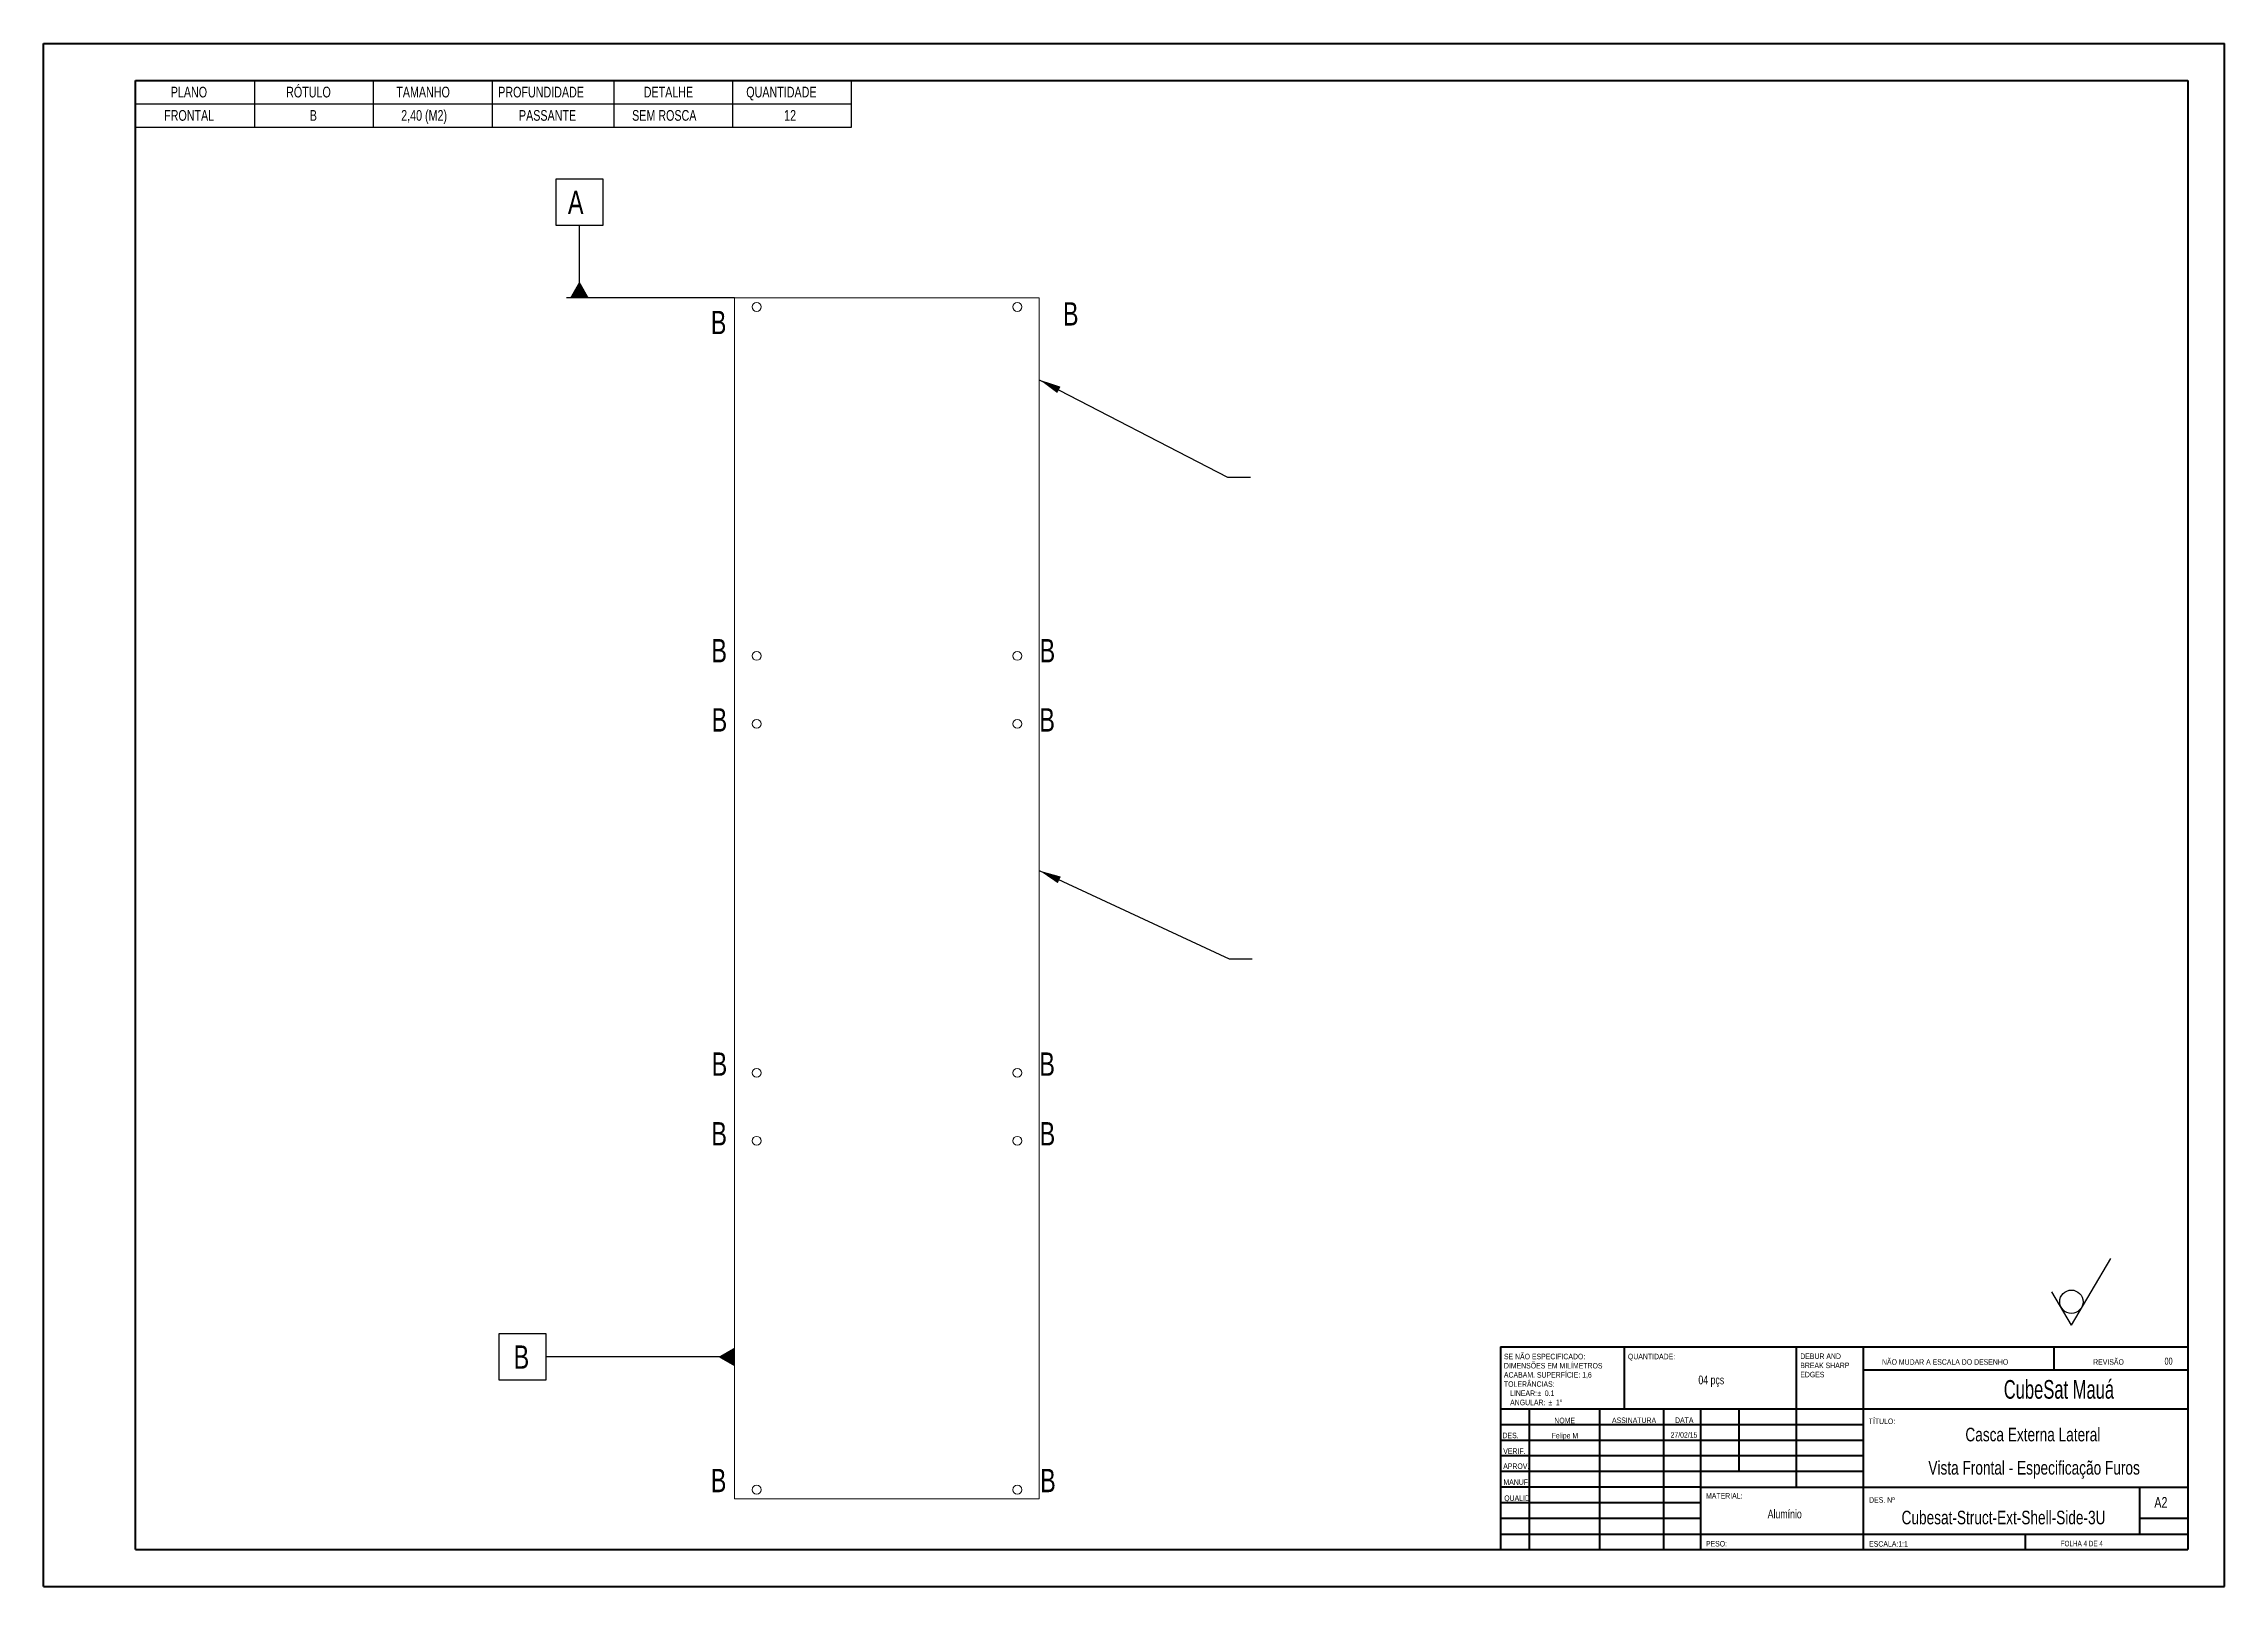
# Paper-space layout 'Folha04' of a CAD drawing. Header units: millimetres. Extents: x 0 to 594, y 0 to 420.
import ezdxf

# ---------------------------------------------------------------- set-up
doc = ezdxf.new("R2010")
doc.units = ezdxf.units.MM
doc.layers.add('FORMAT', color=7, linetype='Continuous')
doc.styles.add('SLDTEXTSTYLE0', font='TXT', dxfattribs={"width": 0.75})
doc.styles.add('SLDTEXTSTYLE1', font='TXT', dxfattribs={"width": 0.663})
doc.styles.add('SLDTEXTSTYLE2', font='TXT', dxfattribs={"width": 0.6875})
doc.dimstyles.new('SLDDIMSTYLE4', dxfattribs={"dimtxt": 0, "dimasz": 5.9944, "dimexe": 0, "dimexo": 0.0625, "dimgap": 0, "dimtad": 0, "dimtih": 1, "dimtoh": 1, "dimdec": 0, "dimrnd": 1e-09, "dimzin": 0, "dimdsep": 46, "dimtxsty": 'Standard', "dimsah": 1, "dimcen": 0.09, "dimadec": 0, "dimazin": 0, "dimtfac": 5.9944, "dimtdec": 0, "dimtofl": 0, "dimtmove": 0, "dimatfit": 3, "dimfxl": 0, "dimfrac": 2, "dimtolj": 1, "dimtzin": 0, "dimarcsym": 0})

# ---------------------------------------------------------------- blocks, each defined once
blk = doc.blocks.new('SW_NOTE_6')
at = {"color": 0, "linetype": 'Continuous', "lineweight": 0, "char_height": 1.5, "attachment_point": 1, "style": 'SLDTEXTSTYLE0'}
for s, insert in [('DEBUR AND', (0, 1.93)), ('BREAK SHARP', (0, -0.57)), ('EDGES', (0, -3.07))]:
    blk.add_mtext(s, dxfattribs=dict(at, insert=insert))
blk = doc.blocks.new('SW_NOTE_7')
at = {"color": 0, "linetype": 'Continuous', "lineweight": 0, "char_height": 1.5, "attachment_point": 1, "style": 'SLDTEXTSTYLE0'}
for s, insert in [('SE NÃO ESPECIFICADO:', (0, 1.93)), ('ACABAM. SUPERFÍCIE: 1,6', (0, -3.07)), ('TOLERÂNCIAS:', (0, -5.57)), ('DIMENSÕES EM MILÍMETROS', (0, -0.57)), ('ANGULAR:', (1.69, -10.57)), ('LINEAR:', (1.69, -8.07)), ('%%p', (9.16, -8.07)), ('0.1', (11.15, -8.07)), ('%%p', (12.16, -10.57)), ('1', (14.15, -10.57)), ('%%d', (15.16, -10.57))]:
    blk.add_mtext(s, dxfattribs=dict(at, insert=insert))
blk = doc.blocks.new('SW_SFSYMBOL_0')
at = {"layer": 'FORMAT', "color": 0}
for q in [(10.70229, 11.79195), (-5.351145, 2.720975)]:
    blk.add_line((0, -6.35), q, dxfattribs=at)
blk.add_circle((0, 0), 3.175, dxfattribs=at)
blk = doc.blocks.new('SW_TABLEANNOTATION_1')
at = {"layer": 'FORMAT', "color": 0}
for p, q in [((0, 0), (0, -12.7)), ((195, 0), (0, 0)), ((195, -12.7), (195, 0)), ((32.38, 0), (32.38, -6.35)), ((64.76, 0), (64.76, -6.35)), ((97.14, 0), (97.14, -6.35)), ((130.24, 0), (130.24, -6.35)), ((162.62, 0), (162.62, -6.35)), ((0, -6.35), (195, -6.35)), ((32.38, -6.35), (32.38, -12.7)), ((64.76, -6.35), (64.76, -12.7)), ((97.14, -6.35), (97.14, -12.7)), ((130.24, -6.35), (130.24, -12.7)), ((162.62, -6.35), (162.62, -12.7)), ((0, -12.7), (195, -12.7))]:
    blk.add_line(p, q, dxfattribs=at)
at = {"layer": 'FORMAT', "color": 0, "attachment_point": 1, "style": 'SLDTEXTSTYLE0'}
for s, insert, char_height in [('PLANO', (9.59, -1.72), 2.91), ('RÓTULO', (41.02, -1.72), 2.91), ('TAMANHO', (71.02, -1.72), 2.91), ('PROFUNDIDADE', (98.78, -1.72), 2.9104), ('DETALHE', (138.42, -1.72), 2.91), ('QUANTIDADE', (166.35, -1.72), 2.91), ('FRONTAL', (7.79, -8.07), 2.91), ('B', (47.46, -8.07), 2.91), ('2,40 (M2)', (72.36, -8.07), 2.91), ('PASSANTE', (104.43, -8.07), 2.91), ('SEM ROSCA', (135.26, -8.07), 2.91), ('12', (176.66, -8.07), 2.91)]:
    blk.add_mtext(s, dxfattribs=dict(at, insert=insert, char_height=char_height))
blk = doc.blocks.new('SW_DATUMTAG_0')
at = {"layer": 'FORMAT', "color": 0}
for p, q in [((-3.22, -1.31), (-3.22, 11.39)), ((-3.22, 11.39), (9.48, 11.39)), ((9.48, 11.39), (9.48, -1.31)), ((9.48, -1.31), (-3.22, -1.31)), ((3.13, -20.95), (3.13, -1.31)), ((45.4, -20.95), (-0.4, -20.95))]:
    blk.add_line(p, q, dxfattribs=at)
blk.add_solid([(5.67, -20.95), (0.59, -20.95), (3.13, -16.5)], dxfattribs=at)
at = {"layer": 'FORMAT', "color": 0, "insert": (0, 8.19, 0.5), "char_height": 6.35, "attachment_point": 1, "style": 'SLDTEXTSTYLE0'}
blk.add_mtext('A', dxfattribs=at)
blk = doc.blocks.new('SW_DATUMTAG_1')
at = {"layer": 'FORMAT', "color": 0}
for p, q in [((-3.92, -1.31), (-3.92, 11.39)), ((-3.92, 11.39), (8.78, 11.39)), ((8.78, 11.39), (8.78, -1.31)), ((60.2, 5.04), (8.78, 5.04)), ((8.78, -1.31), (-3.92, -1.31))]:
    blk.add_line(p, q, dxfattribs=at)
blk.add_solid([(60.2, 2.5), (60.2, 7.58), (55.76, 5.04)], dxfattribs=at)
at = {"layer": 'FORMAT', "color": 0, "insert": (0, 8.19, 0.5), "char_height": 6.35, "attachment_point": 1, "style": 'SLDTEXTSTYLE0'}
blk.add_mtext('B', dxfattribs=at)

psp = doc.layouts.new('Folha04')

# ---------------------------------------------------------------- linework, layer by layer
at = {"color": 7, "linetype": 'Continuous', "lineweight": 40}
for p, q in [((0.08, 0.21), (0.08, 420.21)), ((0.08, 420.21), (594.08, 420.21)), ((594.08, 0.21), (594.08, 420.21)), ((25.08, 10.21), (25.08, 410.21)), ((25.08, 410.21), (584.08, 410.21)), ((584.08, 410.21), (584.08, 10.21)), ((396.88, 65.46), (584.08, 65.46)), ((396.88, 65.46), (396.88, 10.21)), ((430.68, 48.46), (430.68, 65.46)), ((477.48, 65.46), (477.48, 27.21)), ((495.68, 65.46), (495.68, 10.21)), ((547.68, 59.09), (547.68, 65.46)), ((584.08, 59.09), (495.68, 59.09)), ((584.08, 48.46), (396.88, 48.46)), ((404.68, 48.46), (404.68, 10.21)), ((423.87, 48.46), (423.87, 10.21)), ((441.28, 48.46), (441.28, 10.21)), ((451.48, 10.21), (451.48, 48.46)), ((461.88, 31.46), (461.88, 48.46)), ((495.68, 44.21), (396.88, 44.21)), ((495.68, 39.96), (396.88, 39.96)), ((495.68, 35.71), (396.88, 35.71)), ((495.68, 31.46), (396.88, 31.46)), ((451.48, 27.21), (396.88, 27.21)), ((451.48, 27.21), (584.08, 27.21)), ((571.08, 14.46), (571.08, 27.21)), ((451.48, 22.96), (396.88, 22.96)), ((451.48, 18.71), (396.88, 18.71)), ((584.08, 18.71), (571.08, 18.71)), ((396.88, 14.46), (584.08, 14.46)), ((539.88, 10.21), (539.88, 14.46)), ((25.08, 10.21), (584.08, 10.21)), ((0.08, 0.21), (594.08, 0.21))]:
    psp.add_line(p, q, dxfattribs=at)
at = {"color": 7, "linetype": 'Continuous', "lineweight": 15}
for p, q in [((188.29, 351.03), (188.29, 24.03)), ((271.29, 351.03), (188.29, 351.03)), ((271.29, 24.03), (271.29, 351.03)), ((188.29, 24.03), (271.29, 24.03))]:
    psp.add_line(p, q, dxfattribs=at)
for centre in [(194.29, 348.53), (265.29, 348.53), (194.29, 253.53), (265.29, 253.53), (194.29, 235.03), (265.29, 235.03), (194.29, 140.03), (265.29, 140.03), (194.29, 121.53), (265.29, 121.53), (194.29, 26.53), (265.29, 26.53)]:
    psp.add_circle(centre, 1.2, dxfattribs=at)

# ---------------------------------------------------------------- block references
at = {"color": 7, "linetype": 'Continuous', "lineweight": 0}
for name, p in [('SW_NOTE_7', (397.84, 61.61)), ('SW_NOTE_6', (478.56, 61.69))]:
    psp.add_blockref(name, p, dxfattribs=at)
at = {"layer": 'FORMAT'}
for name, p in [('SW_TABLEANNOTATION_1', (25.12, 410.2)), ('SW_DATUMTAG_0', (142.89, 371.98)), ('SW_SFSYMBOL_0', (552.41, 77.7)), ('SW_DATUMTAG_1', (128.09, 57.63))]:
    psp.add_blockref(name, p, dxfattribs=at)

# ---------------------------------------------------------------- texts
at = {"color": 7, "linetype": 'Continuous', "lineweight": 0}
for s, insert, char_height, attachment_point, style in [('QUANTIDADE:', (431.62, 63.54), 1.5, 1, 'SLDTEXTSTYLE0'), ('NÃO MUDAR A ESCALA DO DESENHO', (500.82, 62.05), 1.5, 1, 'SLDTEXTSTYLE0'), ('REVISÃO', (558.34, 62.05), 1.5, 1, 'SLDTEXTSTYLE0'), ('00', (578.87, 62.49), 1.905, 2, 'SLDTEXTSTYLE0'), ('04 pçs', (454.32, 57.6), 2.381, 2, 'SLDTEXTSTYLE0'), ('CubeSat Mauá', (549.01, 56.38), 5.08, 2, 'SLDTEXTSTYLE1'), ('DES.', (397.46, 42.05), 1.5, 1, 'SLDTEXTSTYLE0'), ('NOME', (411.57, 46.12), 1.5, 1, 'SLDTEXTSTYLE0'), ('Felipe M', (414.45, 42), 1.499, 2, 'SLDTEXTSTYLE0'), ('ASSINATURA', (427.28, 46.18), 1.5, 1, 'SLDTEXTSTYLE0'), ('27/02/15', (446.88, 42.18), 1.499, 2, 'SLDTEXTSTYLE0'), ('DATA', (444.46, 46.2), 1.5, 1, 'SLDTEXTSTYLE0'), ('TÍTULO:', (497.2, 45.9), 1.5, 1, 'SLDTEXTSTYLE0'), ('Casca Externa Lateral', (541.91, 43.4), 3.7042, 2, 'SLDTEXTSTYLE0'), ('VERIF.', (397.66, 37.77), 1.5, 1, 'SLDTEXTSTYLE0'), ('APROV.', (397.65, 33.68), 1.5, 1, 'SLDTEXTSTYLE0'), ('MANUF.', (397.7, 29.35), 1.5, 1, 'SLDTEXTSTYLE0'), ('QUALID', (397.92, 24.97), 1.5, 1, 'SLDTEXTSTYLE0'), ('MATERIAL:', (452.89, 25.61), 1.5, 1, 'SLDTEXTSTYLE0'), ('DES. Nº', (497.32, 24.49), 1.5, 1, 'SLDTEXTSTYLE0'), ('A2', (575, 24.52), 2.91, 1, 'SLDTEXTSTYLE0'), ('Alumínio', (474.32, 21.11), 2.381, 2, 'SLDTEXTSTYLE0'), ('Cubesat-Struct-Ext-Shell-Side-3U', (533.92, 20.81), 3.7042, 2, 'SLDTEXTSTYLE0'), ('PESO:', (452.87, 12.57), 1.499, 1, 'SLDTEXTSTYLE0'), ('ESCALA:1:1', (497.32, 12.52), 1.5, 1, 'SLDTEXTSTYLE0'), ('FOLHA 4 DE 4', (549.49, 12.61), 1.5, 1, 'SLDTEXTSTYLE2')]:
    psp.add_mtext(s, dxfattribs=dict(at, insert=insert, char_height=char_height, attachment_point=attachment_point, style=style))
at = {"layer": 'FORMAT', "style": 'SLDTEXTSTYLE0'}
for s, insert, char_height, attachment_point in [('B', (181.8, 347.47), 6.35, 1), ('B', (277.72, 349.82), 6.35, 1), ('B', (181.96, 258.13), 6.35, 1), ('B', (271.37, 258.13), 6.35, 1), ('B', (182.03, 239.28), 6.35, 1), ('B', (271.29, 239.28), 6.35, 1), ('B', (182.03, 145.58), 6.35, 1), ('B', (271.29, 145.58), 6.35, 1), ('B', (181.96, 126.61), 6.35, 1), ('B', (271.37, 126.61), 6.35, 1), ('B', (181.8, 32.2), 6.35, 1), ('B', (271.52, 32.2), 6.35, 1), ('Vista Frontal - Especificação Furos', (542.25, 34.35), 3.7042, 2)]:
    psp.add_mtext(s, dxfattribs=dict(at, insert=insert, char_height=char_height, attachment_point=attachment_point))

# ---------------------------------------------------------------- leaders
at = {"layer": 'FORMAT'}
for points in [[(271.29, 328.72), (322.55, 302.15), (328.8, 302.15)], [(271.29, 195.08), (322.98, 171.05), (329.23, 171.05)]]:
    psp.add_leader(points, dimstyle='SLDDIMSTYLE4', dxfattribs=at)

doc.saveas('drawing.dxf')
